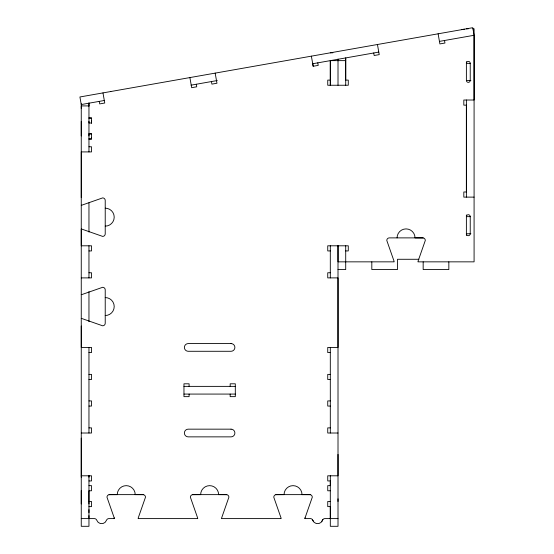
<?xml version="1.0" encoding="UTF-8"?>
<svg xmlns="http://www.w3.org/2000/svg" width="554" height="554" viewBox="0 0 554 554"><rect width="100%" height="100%" fill="white"/><g stroke="black" fill="none" stroke-linecap="round" stroke-linejoin="round"><path stroke-width="0.83" d="M81.258 503.939L81.258 490.567M81.258 477.195L81.258 438.152M81.258 326.036L81.258 347.427L91.528 347.427L91.528 352.566L88.959 352.566M81.258 197.66L81.258 105.911L88.959 105.911M88.959 518.599L88.959 515.601M88.959 512.609L88.965 509.611M88.959 503.939L88.959 501.432M88.959 477.195L88.959 475.526M88.959 151.914L88.959 103.196M91.528 137.551L91.528 138.832L88.959 138.832M91.528 121.721L91.528 120.433M330.309 518.599L330.309 506.619L327.739 506.619L327.739 501.481L330.329 501.481M330.309 85.247L330.309 60.635L345.71 60.635M338.009 501.481L338.009 498.808M338.009 454.412L338.009 475.803L327.739 475.803L327.739 480.941L330.309 480.941L330.309 485.65L327.739 485.65L327.739 490.782L330.329 490.782M338.009 85.247L338.009 60.635M345.71 245.803L345.71 269.549L338.009 269.549M345.71 57.921L345.71 80.108L348.279 80.108L348.279 85.247L327.739 85.247L327.739 80.108L330.309 80.108L330.309 60.635M104.318 100.489L81.251 104.554L79.915 96.971L472.749 27.7L474.086 35.283L474.086 100.018L463.816 100.018L463.816 105.149L466.385 105.149L466.385 191.982L463.816 191.982L463.816 197.12L474.086 197.12M338.009 518.599L324.893 518.599A2.569 2.569 0 0 0 322.47 520.31A5.138 5.138 0 0 1 312.788 520.31A2.569 2.569 0 0 0 310.372 518.599L304.956 518.599A2.562 2.562 0 0 1 305.06 517.865L312.29 497.201A2.569 2.569 0 0 0 309.721 494.632L276.349 494.632A2.569 2.569 0 0 0 273.78 497.201L281.01 517.865A2.569 2.569 0 0 1 281.12 518.599L221.552 518.599A2.569 2.569 0 0 1 221.662 517.865L228.892 497.201A2.569 2.569 0 0 0 226.323 494.632L192.944 494.632A2.569 2.569 0 0 0 190.375 497.201L197.612 517.865A2.569 2.569 0 0 1 197.716 518.599L138.154 518.599A2.569 2.569 0 0 1 138.258 517.865L145.487 497.201A2.569 2.569 0 0 0 142.925 494.632L109.547 494.632M321.749 521.667L322.83 519.631M110.405 91.59L110.807 91.521M461.794 29.632L464.321 29.189M191.075 85.157L217.286 80.531M312.38 63.8L378.784 52.09M439.447 41.391L474.086 35.283M109.076 494.68L117.247 494.632A8.989 8.989 0 0 1 126.236 485.65A8.989 8.989 0 0 1 135.218 494.632L143.389 494.68M192.48 494.68L200.645 494.632A8.989 8.989 0 0 1 209.634 485.65A8.989 8.989 0 0 1 218.622 494.632L226.787 494.68M275.878 494.68L284.05 494.632A8.989 8.989 0 0 1 293.038 485.65A8.989 8.989 0 0 1 302.02 494.632L310.192 494.68M466.385 28.808L468.31 28.808M472.804 28.808L474.086 28.808L474.086 261.848L417.965 261.848A2.569 2.569 0 0 1 418.076 261.114L425.306 240.45A2.569 2.569 0 0 0 422.737 237.881L389.358 237.881A2.569 2.569 0 0 0 386.789 240.45L394.026 261.114A2.569 2.569 0 0 1 394.129 261.848L338.009 261.848L338.009 245.803L338.009 526.3L330.309 526.3L330.309 475.775M330.309 52.81L332.878 52.81M466.385 63.371L470.394 63.371M470.879 80.489L466.385 80.489L466.385 61.66M88.959 117.87L91.528 117.87L91.528 123.32M88.959 118.182L91.528 118.182M91.528 123.002L88.959 123.002L88.959 121.395M88.959 133.701L91.528 133.701L91.528 139.151L88.959 139.151M91.528 134.02L88.959 134.02L88.959 135.945M88.959 146.775L91.528 146.775L91.528 151.914L81.258 151.914L81.258 526.3L88.959 526.3L88.959 475.803M470.394 216.649L466.385 216.649A1.925 1.925 0 0 1 468.31 214.717A1.925 1.925 0 0 1 470.235 216.649L470.235 233.76A1.925 1.925 0 0 1 468.31 235.685A1.925 1.925 0 0 1 466.385 233.76L470.879 233.76M88.959 250.934L91.528 250.934L91.528 245.803L81.258 245.803L81.258 229.065A2.569 2.569 0 0 1 81.992 229.176L102.656 236.406A2.569 2.569 0 0 0 105.225 233.836L105.225 200.458A2.569 2.569 0 0 0 102.656 197.896L81.992 205.125A2.569 2.569 0 0 1 81.258 205.229M330.309 250.934L327.739 250.934L327.739 245.803L348.279 245.803L348.279 250.934L345.71 250.934M418.886 259.279L397.488 259.279L397.488 269.549L371.817 269.549L371.817 261.848M88.959 272.762L91.528 272.762L91.528 277.893L81.258 277.893M330.309 272.762L327.739 272.762L327.739 277.893L338.009 277.893L338.009 347.427L327.739 347.427L327.739 352.566L330.309 352.566M88.959 374.386L91.528 374.386L91.528 379.525L88.959 379.525M330.309 374.386L327.739 374.386L327.739 379.525L330.309 379.525M183.963 386.373L235.311 386.373M183.963 394.074L235.311 394.074M88.959 400.923L91.528 400.923L91.528 406.054L88.959 406.054M330.309 400.923L327.739 400.923L327.739 406.054L330.309 406.054M88.959 427.882L91.528 427.882L91.528 433.013L81.258 433.013M330.309 427.882L327.739 427.882L327.739 433.013L338.009 433.013M81.258 475.803L91.528 475.803L91.528 480.941L88.959 480.941M88.959 485.65L91.528 485.65L91.528 490.782L88.938 490.782L88.938 501.481L91.528 501.481L91.528 506.619L88.959 506.619M81.258 518.599L94.374 518.599A2.569 2.569 0 0 1 96.798 520.31A5.138 5.138 0 0 0 106.479 520.31A2.569 2.569 0 0 1 108.903 518.599L114.318 518.599A2.562 2.562 0 0 0 114.207 517.865L106.977 497.201A2.569 2.569 0 0 1 109.547 494.632M423.208 237.929L415.036 237.881A8.989 8.989 0 0 0 406.047 228.899A8.989 8.989 0 0 0 397.059 237.881M312.428 519.631L313.509 521.667M444.502 40.504L444.952 43.032L439.89 43.925L438.11 33.808M377.447 44.507L379.227 54.617L374.172 55.511L373.721 52.983M317.781 62.81L318.218 65.379L313.162 66.265L311.376 56.155M312.726 63.703L313.169 66.231M215.174 73.114L216.96 83.232L211.898 84.125L211.455 81.597M196.282 84.27L196.732 86.798L191.67 87.691L189.89 77.574M102.975 92.899L104.761 103.016L99.706 103.91L99.256 101.375M470.235 80.489L470.235 63.315A1.925 1.925 0 0 0 468.31 61.39A1.925 1.925 0 0 0 466.385 63.315M466.385 100.018L466.385 197.12M466.385 214.931L466.385 235.471M448.837 261.848L448.837 269.549L423.166 269.549L423.166 261.848M345.71 58.218L345.71 85.247M338.009 59.049L338.009 60.808M330.309 80.392L330.309 85.545M330.309 245.803L330.309 277.893M330.309 347.427L330.309 433.013M230.173 386.373L230.173 383.804L235.311 383.804L235.311 396.643L230.173 396.643L230.173 394.074M189.094 386.373L189.094 383.804L183.963 383.804L183.963 396.643L189.094 396.643L189.094 394.074M88.959 102.878L88.959 106.077M88.959 202.819L88.959 232.064M88.959 245.803L88.959 277.893M88.959 291.619L88.959 321.68M88.959 347.427L88.959 433.013M81.258 103.681L81.258 108.48M81.258 121.395L81.258 135.945M81.258 318.46A2.569 2.569 0 0 1 81.992 318.571L102.656 325.8A2.569 2.569 0 0 0 105.225 323.231L105.225 289.853A2.569 2.569 0 0 0 102.656 287.291L81.992 294.52A2.569 2.569 0 0 1 81.258 294.624M304.956 518.599A2.562 2.562 0 0 1 305.06 517.865M470.235 80.434A1.925 1.925 0 0 1 468.31 82.359A1.925 1.925 0 0 1 466.385 80.434M105.225 297.56A8.989 8.989 0 0 1 114.207 306.542A8.989 8.989 0 0 1 105.225 315.531M105.225 208.166A8.989 8.989 0 0 1 114.207 217.147A8.989 8.989 0 0 1 105.225 226.136M114.207 517.865A2.562 2.562 0 0 1 114.318 518.599M231.032 343.577L188.235 343.577A3.85 3.85 0 0 0 184.385 347.427A3.85 3.85 0 0 0 188.235 351.284L231.032 351.284A3.85 3.85 0 0 0 234.882 347.427A3.85 3.85 0 0 0 231.032 343.577M231.032 429.163L188.235 429.163A3.85 3.85 0 0 0 184.385 433.013A3.85 3.85 0 0 0 188.235 436.864L231.032 436.864A3.85 3.85 0 0 0 234.882 433.013A3.85 3.85 0 0 0 231.032 429.163"/></g></svg>
